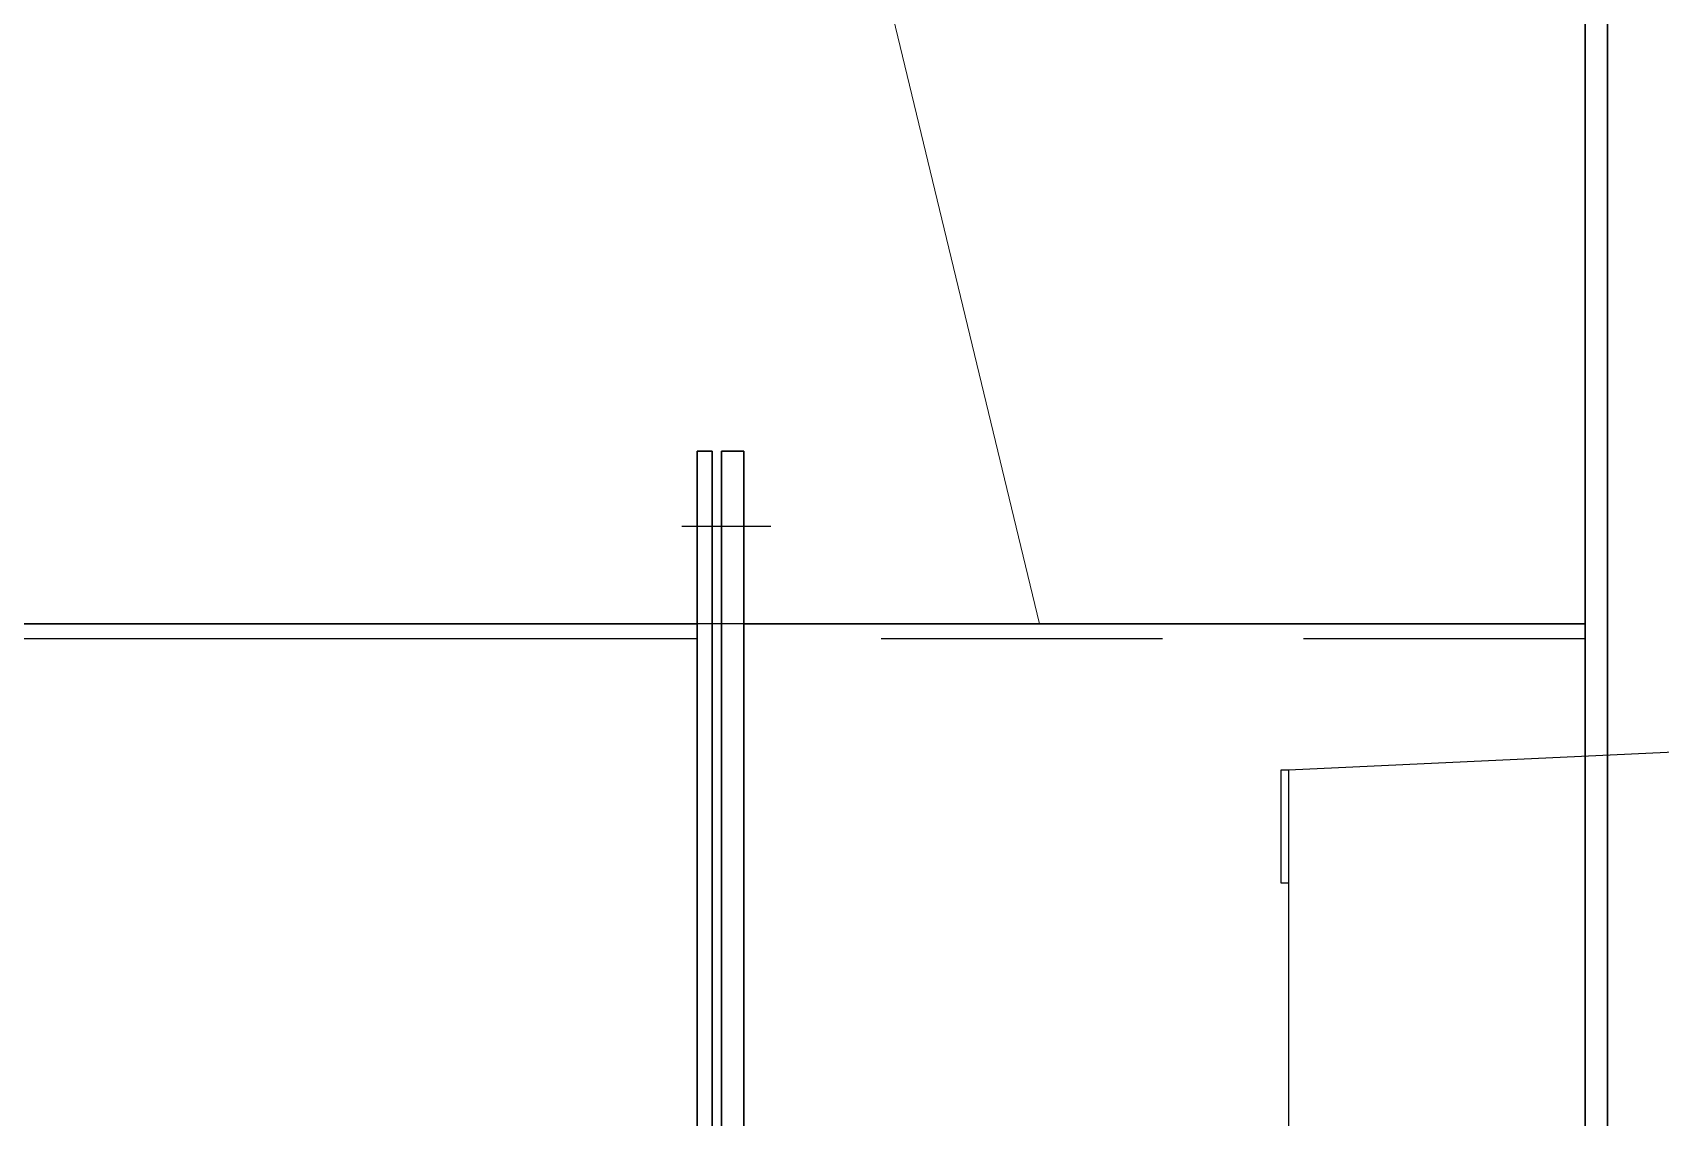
# Model space of a CAD drawing. Header units: millimetres. Extents: x 8981 to 59433, y 5244 to 14154.
# Drawn here: x 10430.6 to 10864.1, y 11765.3 to 12054.3 of the extents above; entities that cross this region are included whole.
import ezdxf

# ---------------------------------------------------------------- set-up
doc = ezdxf.new("R2010")
doc.units = ezdxf.units.MM
doc.linetypes.add('F', pattern=[0.75, 0.5, -0.25])
for name, color, linetype in [('04', 2, 'Continuous'), ('1轮廓实线层', 7, 'Continuous'), ('6细线层', 4, 'Continuous'), ('细线', 4, 'Continuous')]:
    doc.layers.add(name, color=color, linetype=linetype)
doc.layers.add('1实线层', color=7, linetype='Continuous', lineweight=30)
doc.layers.add('铁心', color=3, linetype='Continuous', lineweight=0)

# ---------------------------------------------------------------- blocks, each defined once
blk = doc.blocks.new('G$C3F6FD845')
at = {"layer": '1轮廓实线层'}
for p, q in [((-44.5, 0), (-260, -10)), ((-260, -10), (-262, -10)), ((-262, -10), (-262, -40)), ((-260, -10), (-260, -1090)), ((-262, -40), (-260, -40))]:
    blk.add_line(p, q, dxfattribs=at)

msp = doc.modelspace()

# ---------------------------------------------------------------- linework, layer by layer
at = {"layer": '04', "ltscale": 150}
msp.add_line((10607.567, 11892.835), (9991.067, 11892.835), dxfattribs=at)
at = {"layer": '04', "color": 2, "linetype": 'F', "ltscale": 150}
msp.add_line((10844.067, 11892.835), (10620.067, 11892.835), dxfattribs=at)
at = {"layer": '1实线层', "ltscale": 150}
for p, q in [((10607.567, 11349.838), (10607.567, 11942.835)), ((10611.567, 11942.835), (10607.567, 11942.835)), ((10611.567, 11349.838), (10611.567, 11942.835)), ((10614.067, 11349.838), (10614.067, 11942.835)), ((10620.067, 11942.835), (10614.067, 11942.835)), ((10620.067, 11349.838), (10620.067, 11942.835)), ((10607.567, 11896.835), (9987.067, 11896.835)), ((10844.067, 11896.835), (10620.067, 11896.835))]:
    msp.add_line(p, q, dxfattribs=at)
at = {"layer": '1实线层', "color": 7, "linetype": 'Continuous', "ltscale": 150}
msp.add_line((10844.067, 11896.835), (10620.067, 11896.835), dxfattribs=at)
at = {"layer": '1实线层'}
msp.add_lwpolyline([(10850.067, 12407.838), (10844.067, 12407.838), (10844.067, 10617.838), (10850.067, 10617.838)], close=True, dxfattribs=at)
at = {"layer": '6细线层', "ltscale": 150}
msp.add_line((10603.492, 11922.835), (10627.208, 11922.835), dxfattribs=at)
at = {"layer": '细线', "color": 4, "linetype": 'ByBlock', "lineweight": -3, "ltscale": 0.5}
msp.add_line((10630.548, 11896.835), (10590.474, 11896.835), dxfattribs=at)
at = {"layer": '铁心'}
msp.add_line((10698.746, 11896.835), (10491.692, 12755.07), dxfattribs=at)

# ---------------------------------------------------------------- block references
at = {"layer": '1实线层', "ltscale": 2}
msp.add_blockref('G$C3F6FD845', (11025.067, 11867.838), dxfattribs=at)

doc.saveas('drawing.dxf')
